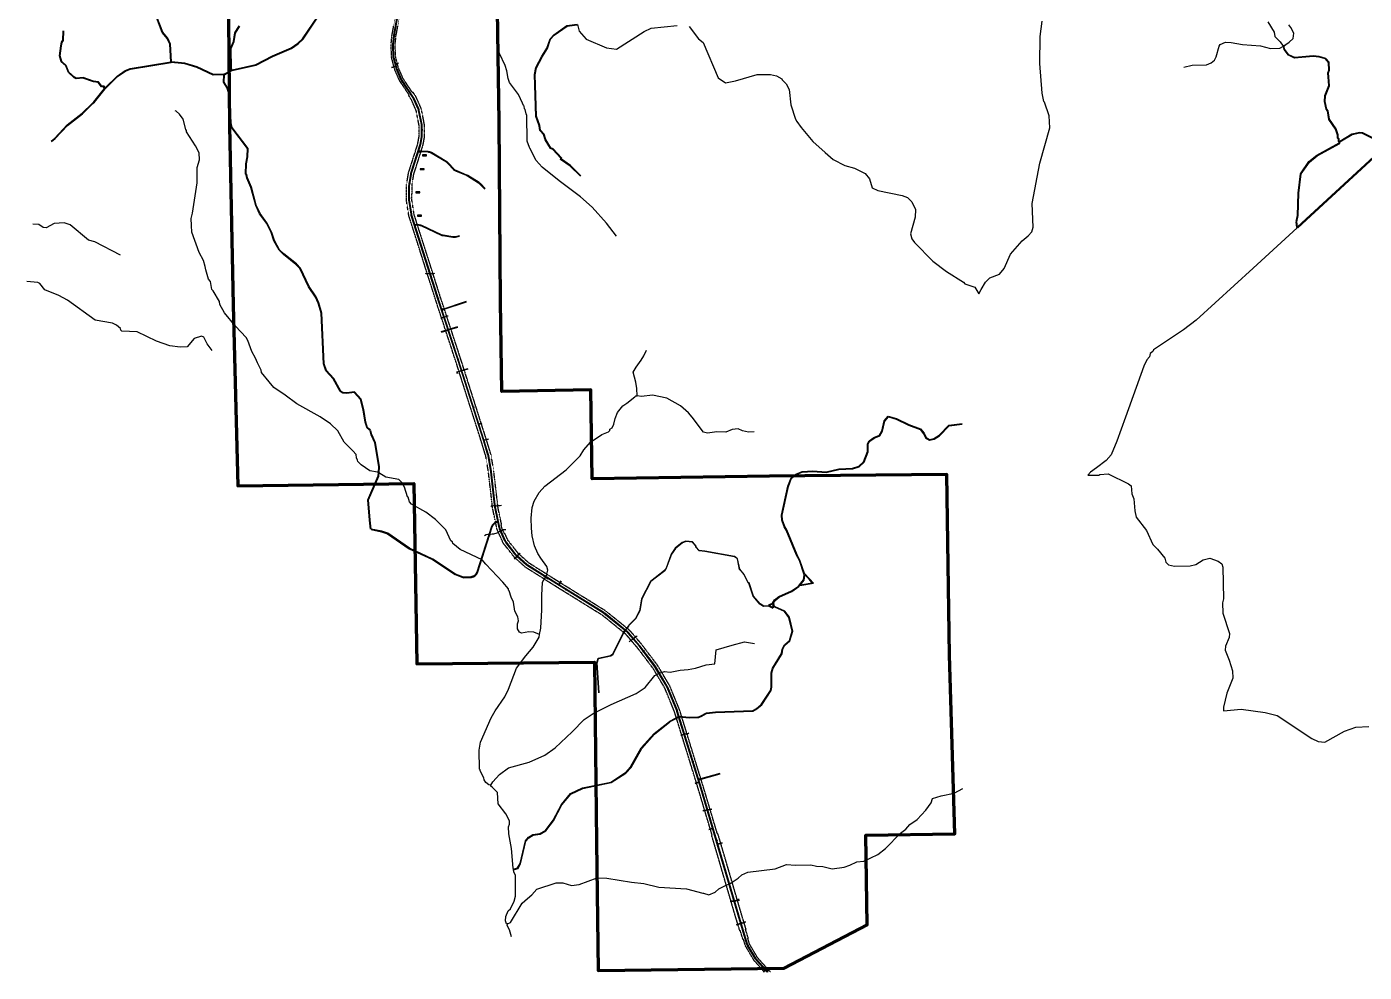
# Model space of a CAD drawing. Header units: inches. Extents: x 2666812 to 2767151, y 580083 to 705712.
# Drawn here: x 2693767 to 2733312, y 580083 to 608026 of the extents above; entities that cross this region are included whole.
import ezdxf

# ---------------------------------------------------------------- set-up
doc = ezdxf.new("R2010")
doc.units = ezdxf.units.IN
doc.header["$MEASUREMENT"] = 0
doc.linetypes.add('PHANTOM', pattern=[2.5, 1.25, -0.25, 0.25, -0.25, 0.25, -0.25])
for name, color, linetype in [('BND-MCD', 42, 'Continuous'), ('HY-SHORE', 5, 'Continuous'), ('PLD-LANDBASE', 252, 'Continuous')]:
    doc.layers.add(name, color=color, linetype=linetype)
doc.layers.add('PLD-REMOTE-BOUNDARY', color=40, linetype='Continuous', lineweight=80)

# ---------------------------------------------------------------- blocks, each defined once
blk = doc.blocks.new('CULVERT')
for p, q in [((-52, 7), (-41, 0)), ((-41, 0), (-52, -7)), ((-41, 0), (41, 0)), ((52, 7), (41, 0)), ((41, 0), (52, -7))]:
    blk.add_line(p, q)
blk = doc.blocks.new('BRIDGE-LONG-PT1')
for p, q in [((0, 0), (-7, 4)), ((0, -20), (-7, -24))]:
    blk.add_line(p, q)
blk.add_lwpolyline([(0, 0), (0, -20)])
blk = doc.blocks.new('BRIDGE-LONG-PT2')
for p, q in [((0, 0), (7, 4)), ((0, -20), (7, -24))]:
    blk.add_line(p, q)
blk.add_lwpolyline([(0, 0), (0, -20)])
blk = doc.blocks.new('DRWAYCULVERT')
for p, q in [((-13, 2), (-10, 0)), ((-10, 0), (-13, -2)), ((-10, 0), (10, 0)), ((13, 2), (10, 0)), ((10, 0), (13, -2))]:
    blk.add_line(p, q)

msp = doc.modelspace()

# ---------------------------------------------------------------- linework, layer by layer
at = {"layer": 'BND-MCD'}
for points in [[(2710051, 608091), (2710104, 607900), (2710307, 607661), (2710909, 607402), (2711201, 607363), (2712021, 607889), (2712227, 607983), (2713002, 608067)], [(2713353, 608029), (2713632, 607673), (2713762, 607558), (2714214, 606521), (2714426, 606366), (2714726, 606428), (2715364, 606611), (2715757, 606616), (2715932, 606577), (2716091, 606487), (2716101, 606453), (2716219, 606338), (2716305, 606173), (2716360, 605715), (2716499, 605292), (2716540, 605228), (2716660, 605052), (2717006, 604632), (2717373, 604309), (2717614, 604098), (2717958, 603927), (2718240, 603847), (2718560, 603693), (2718688, 603536), (2718765, 603262), (2718933, 603189), (2719651, 603039), (2719812, 602975), (2719931, 602852), (2720041, 602628), (2720037, 602395), (2719899, 601901), (2719934, 601760), (2720012, 601653), (2720561, 601101), (2720956, 600789), (2721459, 600479), (2721503, 600430), (2721798, 600326), (2721919, 600132), (2721987, 600261), (2722116, 600473), (2722245, 600608), (2722523, 600718), (2722664, 600886), (2722857, 601305), (2723194, 601701), (2723376, 601845), (2723484, 601963), (2723523, 602105), (2723498, 602805), (2723724, 603991), (2724012, 605037), (2723998, 605395), (2723860, 605801), (2723836, 605819), (2723790, 606068), (2723721, 606941), (2723728, 607742), (2723787, 608193)], [(2730464, 608169), (2730644, 607863), (2730670, 607738), (2730829, 607581), (2730919, 607451), (2731097, 607568), (2731212, 607679), (2731227, 607836), (2731142, 608002), (2731083, 608085)], [(2733978, 604529), (2731333, 602087), (2730032, 600895), (2728342, 599357), (2727971, 599069), (2727078, 598482), (2727062, 598424), (2726979, 598365), (2726963, 598273), (2726881, 598180), (2726792, 597995), (2726250, 596486), (2725996, 595776), (2725825, 595374), (2725686, 595206), (2725397, 594986), (2725222, 594866), (2725142, 594774), (2725467, 594770), (2725490, 594795), (2725741, 594815), (2726337, 594522), (2726421, 594456), (2726441, 594223), (2726500, 594073), (2726526, 593719), (2726573, 593531), (2726877, 593135), (2727066, 592721), (2727201, 592589), (2727412, 592317), (2727447, 592200), (2727524, 592126), (2727699, 592087), (2728165, 592093), (2728331, 592136), (2728547, 592272), (2728747, 592317), (2728989, 592236), (2729098, 592154), (2729133, 592055), (2729154, 591122), (2729122, 590996), (2729133, 590696), (2729324, 590091), (2729318, 589974), (2729205, 589723), (2729197, 589597), (2729317, 589307), (2729421, 588992), (2729424, 588775), (2729246, 588331), (2729153, 587921), (2729154, 587805), (2729670, 587861), (2730387, 587762), (2730740, 587666), (2731766, 586987), (2731948, 586906), (2732149, 586884), (2732728, 587208), (2733061, 587329), (2733452, 587350)]]:
    msp.add_lwpolyline(points, dxfattribs=at)
at = {"layer": 'HY-SHORE'}
for p, q in [((2731142, 608002), (2731083, 608085)), ((2731228, 607836), (2731142, 608002)), ((2731213, 607678), (2731228, 607836)), ((2728936, 607141), (2729024, 607451)), ((2729024, 607451), (2729056, 607501)), ((2729056, 607501), (2729205, 607569)), ((2729205, 607569), (2729381, 607564)), ((2729381, 607564), (2729714, 607501)), ((2729714, 607501), (2730241, 607458)), ((2730241, 607458), (2730542, 607386)), ((2730816, 607398), (2730920, 607452)), ((2730920, 607452), (2731097, 607568)), ((2731097, 607568), (2731213, 607678)), ((2707744, 607240), (2707701, 607381)), ((2707915, 606884), (2707744, 607240)), ((2728788, 606956), (2728887, 607040)), ((2728887, 607040), (2728936, 607141)), ((2730542, 607386), (2730816, 607398)), ((2707959, 606725), (2707915, 606884)), ((2708003, 606493), (2707959, 606725)), ((2727981, 606829), (2728222, 606890)), ((2728222, 606890), (2728647, 606904)), ((2728647, 606904), (2728788, 606956)), ((2708038, 606376), (2708003, 606493)), ((2708309, 606021), (2708038, 606376)), ((2708428, 605772), (2708309, 606021)), ((2698187, 605530), (2698154, 605546)), ((2698288, 605439), (2698187, 605530)), ((2708454, 605698), (2708428, 605772)), ((2708471, 605681), (2708454, 605698)), ((2708488, 605598), (2708471, 605681)), ((2708505, 605582), (2708488, 605598)), ((2708532, 605449), (2708505, 605582)), ((2708549, 605407), (2708532, 605449)), ((2698390, 605299), (2698288, 605439)), ((2698468, 604991), (2698390, 605299)), ((2708566, 604649), (2708549, 605407)), ((2698494, 604958), (2698468, 604991)), ((2698486, 604925), (2698494, 604958)), ((2698758, 604511), (2698486, 604925)), ((2708627, 604458), (2708566, 604649)), ((2698860, 604296), (2698758, 604511)), ((2698871, 604096), (2698860, 604296)), ((2708643, 604441), (2708627, 604458)), ((2708831, 604077), (2708643, 604441)), ((2698804, 603412), (2698807, 603862)), ((2698807, 603862), (2698871, 604096)), ((2709008, 603879), (2708831, 604077)), ((2709505, 603476), (2709008, 603879)), ((2710144, 603000), (2709505, 603476)), ((2698672, 602519), (2698804, 603412)), ((2710480, 602696), (2710144, 603000)), ((2710911, 602217), (2710480, 602696)), ((2698633, 602360), (2698672, 602519)), ((2698635, 602151), (2698633, 602360)), ((2698645, 601951), (2698635, 602151)), ((2698861, 601354), (2698645, 601951)), ((2711199, 601837), (2710911, 602217)), ((2698988, 601114), (2698861, 601354)), ((2699040, 600939), (2698988, 601114)), ((2699058, 600839), (2699040, 600939)), ((2699136, 600565), (2699058, 600839)), ((2699195, 600499), (2699136, 600565)), ((2699240, 600257), (2699195, 600499)), ((2699274, 600225), (2699240, 600257)), ((2699461, 599902), (2699274, 600225)), ((2699478, 599819), (2699461, 599902)), ((2699615, 599570), (2699478, 599819)), ((2699936, 599174), (2699615, 599570)), ((2700256, 598844), (2699936, 599174)), ((2700299, 598753), (2700256, 598844)), ((2700420, 598429), (2700299, 598753)), ((2700530, 598230), (2700420, 598429)), ((2712014, 598304), (2712087, 598472)), ((2700590, 598090), (2700530, 598230)), ((2700701, 597874), (2700590, 598090)), ((2711695, 597817), (2711785, 597968)), ((2711785, 597968), (2711933, 598170)), ((2711933, 598170), (2712014, 598304)), ((2700710, 597807), (2700701, 597874)), ((2700930, 597527), (2700710, 597807)), ((2711773, 597526), (2711695, 597817)), ((2701073, 597361), (2700930, 597527)), ((2701409, 597140), (2701073, 597361)), ((2701754, 596877), (2701409, 597140)), ((2711809, 597335), (2711773, 597526)), ((2711819, 597118), (2711809, 597335)), ((2712269, 597140), (2711945, 597095)), ((2712696, 597045), (2712269, 597140)), ((2702442, 596502), (2701754, 596877)), ((2711233, 596628), (2711389, 596822)), ((2711389, 596822), (2711505, 596898)), ((2711505, 596898), (2711745, 597084)), ((2711745, 597084), (2711778, 597118)), ((2711778, 597118), (2711819, 597118)), ((2711945, 597095), (2711819, 597118)), ((2713098, 596825), (2712696, 597045)), ((2713334, 596619), (2713098, 596825)), ((2702744, 596289), (2702442, 596502)), ((2711129, 596285), (2711160, 596452)), ((2711160, 596452), (2711233, 596628)), ((2713444, 596487), (2713334, 596619)), ((2713773, 596048), (2713444, 596487)), ((2702963, 596083), (2702744, 596289)), ((2703150, 595752), (2702963, 596083)), ((2710435, 595744), (2710766, 595973)), ((2710766, 595973), (2710965, 596050)), ((2710965, 596050), (2711006, 596092)), ((2711006, 596134), (2711080, 596176)), ((2711006, 596092), (2711006, 596134)), ((2711080, 596176), (2711129, 596285)), ((2713893, 596016), (2713773, 596048)), ((2714173, 596053), (2713893, 596016)), ((2714440, 596048), (2714173, 596053)), ((2714622, 596125), (2714440, 596048)), ((2714797, 596144), (2714622, 596125)), ((2714931, 596087), (2714797, 596144)), ((2715106, 596048), (2714931, 596087)), ((2715273, 596050), (2715106, 596048)), ((2703412, 595497), (2703150, 595752)), ((2710238, 595525), (2710435, 595744)), ((2703505, 595381), (2703412, 595497)), ((2703514, 595281), (2703505, 595381)), ((2703548, 595215), (2703514, 595281)), ((2703557, 595182), (2703548, 595215)), ((2703658, 595074), (2703557, 595182)), ((2709719, 594927), (2710131, 595349)), ((2710131, 595349), (2710238, 595525)), ((2703910, 594902), (2703658, 595074)), ((2704136, 594863), (2703910, 594902)), ((2704175, 594840), (2704136, 594863)), ((2704388, 594716), (2704175, 594840)), ((2709083, 594453), (2709719, 594927)), ((2704764, 594645), (2704388, 594716)), ((2704865, 594546), (2704764, 594645)), ((2704933, 594414), (2704865, 594546)), ((2705028, 594132), (2704933, 594414)), ((2708918, 594260), (2709083, 594453)), ((2705045, 594124), (2705028, 594132)), ((2705088, 593982), (2705045, 594124)), ((2705147, 593916), (2705088, 593982)), ((2708707, 593815), (2708771, 594008)), ((2708771, 594008), (2708918, 594260)), ((2705566, 593679), (2705147, 593916)), ((2705851, 593468), (2705566, 593679)), ((2708685, 593502), (2708707, 593815)), ((2706154, 593158), (2705851, 593468)), ((2708687, 593212), (2708685, 593502)), ((2708707, 592979), (2708687, 593212)), ((2706308, 592834), (2706154, 593158)), ((2706350, 592802), (2706308, 592834)), ((2706367, 592752), (2706350, 592802)), ((2708777, 592688), (2708707, 592979)), ((2706578, 592579), (2706367, 592752)), ((2707232, 592270), (2706578, 592579)), ((2708879, 592456), (2708777, 592688)), ((2708964, 592323), (2708879, 592456)), ((2707343, 592148), (2707232, 592270)), ((2707839, 591610), (2707343, 592148)), ((2709142, 592075), (2708964, 592323)), ((2709169, 591968), (2709142, 592075)), ((2708008, 591412), (2707839, 591610)), ((2708994, 591223), (2709011, 591604)), ((2709011, 591604), (2709055, 591694)), ((2709055, 591694), (2709116, 591753)), ((2709126, 591771), (2709169, 591968)), ((2708008, 591379), (2708008, 591412)), ((2708026, 591354), (2708008, 591379)), ((2708086, 591163), (2708026, 591354)), ((2708999, 590798), (2708994, 591223)), ((2708154, 591022), (2708086, 591163)), ((2708199, 590755), (2708154, 591022)), ((2708284, 590590), (2708199, 590755)), ((2708278, 590382), (2708302, 590465)), ((2708302, 590465), (2708284, 590590)), ((2708971, 590256), (2708999, 590798)), ((2708280, 590231), (2708278, 590382)), ((2708340, 590132), (2708280, 590231)), ((2708398, 590100), (2708340, 590132)), ((2708614, 590144), (2708398, 590100)), ((2708756, 590137), (2708614, 590144)), ((2708924, 590064), (2708756, 590137)), ((2708916, 589981), (2708924, 590064)), ((2708924, 590064), (2708971, 590256)), ((2708523, 589434), (2708744, 589695)), ((2708744, 589695), (2708916, 589981)), ((2714151, 589609), (2714627, 589752)), ((2714627, 589752), (2714989, 589844)), ((2714989, 589844), (2715280, 589795)), ((2708252, 589073), (2708523, 589434)), ((2714111, 589202), (2714151, 589609)), ((2708009, 588445), (2708252, 589073)), ((2712051, 588500), (2712337, 588852)), ((2712337, 588852), (2712442, 588913)), ((2712490, 588935), (2712622, 588973)), ((2712622, 588973), (2712791, 588948)), ((2712791, 588948), (2713091, 589013)), ((2713091, 589013), (2713326, 589026)), ((2713326, 589026), (2713540, 589066)), ((2713540, 589066), (2713856, 589168)), ((2713856, 589168), (2714111, 589202)), ((2707903, 588227), (2708009, 588445)), ((2711786, 588322), (2712051, 588500)), ((2707616, 587807), (2707903, 588227)), ((2711048, 587996), (2711786, 588322)), ((2707502, 587597), (2707616, 587807)), ((2710245, 587554), (2710518, 587732)), ((2710518, 587732), (2711048, 587996)), ((2707185, 586885), (2707502, 587597)), ((2709891, 587183), (2710245, 587554)), ((2707146, 586643), (2707185, 586885)), ((2709387, 586719), (2709891, 587183)), ((2707153, 586085), (2707146, 586643)), ((2708617, 586293), (2709081, 586499)), ((2709081, 586499), (2709387, 586719)), ((2707169, 586068), (2707153, 586085)), ((2707170, 586035), (2707169, 586068)), ((2707746, 585925), (2708010, 586128)), ((2708010, 586128), (2708617, 586293)), ((2707281, 585827), (2707170, 586035)), ((2707290, 585769), (2707281, 585827)), ((2707340, 585695), (2707290, 585769)), ((2707433, 585621), (2707340, 585695)), ((2707492, 585613), (2707549, 585706)), ((2707549, 585706), (2707746, 585925)), ((2707492, 585613), (2707433, 585621)), ((2707492, 585580), (2707492, 585613)), ((2707542, 585547), (2707492, 585580)), ((2707686, 585399), (2707542, 585547)), ((2707706, 585057), (2707686, 585399)), ((2720551, 585220), (2720800, 585298)), ((2720800, 585298), (2721191, 585378)), ((2721191, 585378), (2721448, 585515)), ((2707935, 584768), (2707706, 585057)), ((2720347, 584868), (2720503, 585086)), ((2720503, 585086), (2720551, 585220)), ((2708037, 584561), (2707935, 584768)), ((2708038, 584461), (2708037, 584561)), ((2719877, 584453), (2720092, 584597)), ((2720092, 584597), (2720347, 584868)), ((2708006, 584377), (2708038, 584461)), ((2708025, 584178), (2708006, 584377)), ((2708096, 583737), (2708025, 584178)), ((2719161, 583744), (2719605, 584191)), ((2719605, 584191), (2719754, 584310)), ((2719754, 584310), (2719877, 584453)), ((2708145, 583162), (2708096, 583737)), ((2718930, 583566), (2719161, 583744)), ((2718100, 583247), (2718308, 583350)), ((2718308, 583350), (2718516, 583361)), ((2718516, 583361), (2718930, 583566)), ((2708154, 583119), (2708145, 583162)), ((2708171, 583046), (2708154, 583119)), ((2708214, 582938), (2708171, 583046)), ((2708213, 582330), (2708214, 582938)), ((2714797, 582864), (2714911, 582965)), ((2714911, 582965), (2715086, 583042)), ((2715086, 583042), (2715893, 583136)), ((2715893, 583136), (2716233, 583265)), ((2716233, 583265), (2716492, 583243)), ((2716492, 583243), (2716951, 583257)), ((2716951, 583257), (2717118, 583218)), ((2717118, 583218), (2717309, 583204)), ((2717309, 583204), (2717585, 583141)), ((2717585, 583141), (2717934, 583187)), ((2717934, 583187), (2718100, 583247)), ((2708704, 582369), (2708844, 582537)), ((2708844, 582537), (2709417, 582727)), ((2709417, 582727), (2709617, 582729)), ((2709617, 582729), (2709876, 582649)), ((2709876, 582649), (2710101, 582676)), ((2710101, 582676), (2710632, 582874)), ((2710632, 582874), (2710916, 582861)), ((2710916, 582861), (2711650, 582744)), ((2711650, 582744), (2712009, 582707)), ((2712009, 582707), (2712452, 582595)), ((2712452, 582595), (2713277, 582546)), ((2713277, 582546), (2713754, 582418)), ((2714118, 582446), (2714225, 582548)), ((2714225, 582548), (2714424, 582651)), ((2714424, 582651), (2714515, 582686)), ((2714565, 582705), (2714797, 582864)), ((2708067, 581961), (2708181, 582187)), ((2708072, 581553), (2708415, 582124)), ((2708181, 582187), (2708213, 582330)), ((2708415, 582124), (2708572, 582267)), ((2708572, 582267), (2708704, 582369)), ((2713754, 582418), (2713778, 582418)), ((2713778, 582418), (2713937, 582369)), ((2713937, 582369), (2714118, 582446)), ((2707921, 581601), (2707928, 581735)), ((2707928, 581735), (2708001, 581902)), ((2708001, 581902), (2708067, 581961)), ((2707947, 581510), (2707921, 581601)), ((2707980, 581510), (2707947, 581510)), ((2707972, 581469), (2707980, 581510)), ((2708041, 581336), (2707972, 581469)), ((2707980, 581510), (2708072, 581553)), ((2708102, 581128), (2708041, 581336))]:
    msp.add_line(p, q, dxfattribs=at)
at = {"layer": 'PLD-LANDBASE'}
for p, q in [((2707425, 592985), (2707445, 593046)), ((2707444, 592979), (2707464, 593040)), ((2709060, 591788), (2709183, 591711)), ((2709071, 591805), (2709194, 591728)), ((2712438, 588921), (2712445, 588920)), ((2712449, 588911), (2712445, 588905)), ((2712486, 588943), (2712482, 588937)), ((2712486, 588928), (2712493, 588927)), ((2713182, 587118), (2713189, 587116)), ((2713191, 587107), (2713187, 587102)), ((2713233, 587131), (2713228, 587126)), ((2713231, 587117), (2713237, 587115)), ((2714136, 583977), (2714143, 583976)), ((2714146, 583966), (2714141, 583961)), ((2714186, 583993), (2714181, 583988)), ((2714184, 583979), (2714191, 583977)), ((2714659, 582188), (2714666, 582186)), ((2714668, 582177), (2714664, 582172)), ((2714710, 582202), (2714705, 582197)), ((2714707, 582187), (2714714, 582186))]:
    msp.add_line(p, q, dxfattribs=at)
at = {"layer": 'PLD-LANDBASE', "linetype": 'PHANTOM', "flags": 128}
for points in [[(2715584, 580083), (2715285, 580416, -0.049568), (2715256, 580457), (2715034, 580834, -0.059277), (2715010, 580889), (2714962, 581044), (2714948, 581039), (2714866, 581308), (2714852, 581304), (2714719, 581741, -0.002724), (2714718, 581744), (2714123, 583778, 0.001428), (2714123, 583778), (2714020, 584122), (2714034, 584126), (2713627, 585489, 0.002241), (2713627, 585490), (2712923, 587770, 0.022069), (2712919, 587781), (2712637, 588473, 0.037947), (2712628, 588490), (2712288, 589058, 0.027194), (2712280, 589070), (2711823, 589673, 0.015483), (2711818, 589680), (2711490, 590061, 0.04532), (2711473, 590078), (2710798, 590624, 0.031182), (2710785, 590633), (2709468, 591449, -0.001604), (2709467, 591450), (2708536, 592036, -0.043569), (2708498, 592064), (2708202, 592332, -0.041827), (2708171, 592365), (2707877, 592738, -0.061861), (2707843, 592795), (2707685, 593147, -0.053032), (2707667, 593202), (2707546, 593773, -0.023462), (2707542, 593798), (2707418, 594865, 0.012675), (2707417, 594872), (2707341, 595330, 0.032174), (2707337, 595346), (2707210, 595762), (2706442, 598174, 0.002157), (2706441, 598175), (2705838, 600011, -0.002322), (2705838, 600013), (2705069, 602430, -0.038473), (2705059, 602473), (2705000, 602851, -0.039292), (2704997, 602897), (2704998, 603335, -0.039446), (2705002, 603381), (2705050, 603680, -0.03715), (2705060, 603721), (2705323, 604545, 0.032042), (2705326, 604558), (2705368, 604787, 0.047703), (2705370, 604808), (2705367, 605100, 0.045631), (2705365, 605120), (2705284, 605537, 0.05584), (2705277, 605560), (2705141, 605869, 0.043123), (2705132, 605886), (2705058, 605995), (2705075, 606006), (2704808, 606408, -0.043359), (2704785, 606449), (2704651, 606754, -0.04117), (2704637, 606796), (2704561, 607092, -0.051478), (2704553, 607147), (2704539, 607471, -0.036485), (2704540, 607511), (2704566, 607765, -0.018757), (2704569, 607785), (2704766, 608884, 0.009271), (2704766, 608889), (2704824, 609302, 0.025274), (2704826, 609315), (2704837, 609614, 0.040232), (2704836, 609635), (2704777, 610122, 0.035831), (2704773, 610140), (2704660, 610557, 0.029076), (2704655, 610572), (2704485, 610996, 0.041799), (2704475, 611015), (2704293, 611314), (2704275, 611303), (2704222, 611392, 0.037631), (2704212, 611405), (2704162, 611464), (2704178, 611477), (2703914, 611790, 0.036367), (2703901, 611804), (2703641, 612035, 0.02821), (2703630, 612044), (2703318, 612264, 0.032774), (2703303, 612272), (2702440, 612725, -0.028712), (2702413, 612740), (2702126, 612936, -0.085263), (2702060, 613000), (2701901, 613215, -0.094297), (2701858, 613306), (2701794, 613549, -0.063959), (2701785, 613617), (2701785, 613809, -0.058705), (2701792, 613872), (2702266, 615868, 0.025478), (2702268, 615881), (2702304, 616157, 0.051845), (2702305, 616183), (2702218, 617317, 0.008951), (2702218, 617322), (2702144, 617982, 0.036086), (2702140, 618000), (2701795, 619317, -0.004823), (2701794, 619322), (2701657, 619887, -0.035001), (2701651, 619924), (2701606, 620386, -0.029719), (2701605, 620418), (2701606, 620473)], [(2715759, 580083), (2715382, 580503, -0.049568), (2715368, 580523), (2715146, 580900, -0.059277), (2715134, 580927), (2715087, 581081), (2715101, 581086), (2715019, 581355), (2715034, 581359), (2714900, 581797, -0.002724), (2714900, 581798), (2714418, 583447), (2714305, 583831, 0.001428), (2714305, 583833), (2714202, 584176), (2714188, 584172), (2713781, 585534, 0.002241), (2713780, 585537), (2713076, 587817, 0.022069), (2713068, 587841), (2712785, 588533, 0.037947), (2712765, 588572), (2712426, 589140, 0.027194), (2712408, 589166), (2711951, 589770, 0.015483), (2711940, 589784), (2711612, 590166, 0.04532), (2711574, 590202), (2710898, 590748, 0.031182), (2710869, 590769), (2709553, 591585, -0.001604), (2709552, 591585), (2708621, 592171, -0.043569), (2708606, 592183), (2708309, 592451, -0.041827), (2708297, 592464), (2708003, 592837, -0.061861), (2707989, 592860), (2707907, 593042), (2707894, 593036), (2707817, 593207, -0.053032), (2707809, 593232), (2707794, 593304), (2707808, 593307), (2707702, 593806, -0.023462), (2707701, 593816), (2707577, 594884, 0.012675), (2707575, 594898), (2707499, 595356, 0.032213), (2707490, 595393, 0.000163), (2707490, 595393), (2707363, 595810), (2706594, 598222, 0.002157), (2706593, 598224), (2705991, 600060, -0.002322), (2705990, 600062), (2705221, 602478, -0.038473), (2705217, 602498), (2705158, 602876, -0.039292), (2705157, 602896), (2705158, 603335, -0.039446), (2705160, 603355), (2705208, 603654, -0.03715), (2705213, 603673), (2705475, 604496, 0.032042), (2705484, 604529), (2705526, 604758, 0.047703), (2705530, 604809), (2705527, 605101, 0.045631), (2705522, 605150), (2705441, 605567, 0.05584), (2705423, 605625), (2705287, 605934, 0.043123), (2705265, 605974), (2705192, 606084), (2705175, 606073), (2704907, 606475, -0.043359), (2704895, 606497), (2704761, 606802, -0.04117), (2704753, 606825), (2704678, 607122, -0.051478), (2704673, 607152), (2704659, 607477, -0.036485), (2704659, 607498), (2704685, 607753, -0.018757), (2704687, 607764), (2704884, 608863, 0.009271), (2704885, 608873), (2704943, 609285, 0.025274), (2704945, 609310), (2704957, 609610, 0.040232), (2704955, 609650), (2704896, 610136, 0.035831), (2704889, 610171), (2704776, 610589, 0.029076), (2704766, 610616), (2704596, 611040, 0.041799), (2704578, 611078), (2704395, 611376), (2704412, 611387), (2704358, 611475, 0.037631), (2704334, 611508), (2704285, 611567), (2704269, 611554), (2704006, 611867, 0.036367), (2703981, 611894), (2703721, 612124, 0.02821), (2703699, 612142), (2703387, 612362, 0.032774), (2703359, 612379), (2702495, 612831, -0.028712), (2702481, 612840), (2702193, 613035, -0.085263), (2702157, 613071), (2701998, 613286, -0.094297), (2701974, 613337), (2701910, 613580, -0.063959), (2701905, 613617), (2701905, 613809, -0.058705), (2701909, 613844), (2702382, 615841, 0.025478), (2702387, 615866), (2702423, 616141, 0.051845), (2702425, 616193), (2702407, 616426), (2702427, 616428), (2702413, 616613)]]:
    msp.add_lwpolyline(points, format="xyb", dxfattribs=at)
at = {"layer": 'PLD-LANDBASE'}
for points in [[(2699844, 606731), (2700551, 606889), (2701041, 607145), (2701597, 607385), (2701796, 607522), (2701938, 607658), (2702397, 608338), (2703048, 608870), (2703321, 609149), (2703527, 609436), (2703932, 610252)], [(2699845, 606751), (2700544, 606908), (2701032, 607163), (2701587, 607403), (2701784, 607537), (2701923, 607671), (2702382, 608351), (2703035, 608885), (2703306, 609162), (2703510, 609447), (2703917, 610266)], [(2698027, 606986), (2697996, 607508), (2697921, 607679), (2697769, 607853), (2697510, 608535), (2697443, 608682), (2697310, 608836), (2697222, 608859), (2696781, 608862), (2696559, 608902), (2696447, 609046), (2696368, 609206), (2696368, 609274), (2696322, 609405)], [(2698047, 606987), (2698016, 607513), (2697937, 607690), (2697786, 607863), (2697528, 608543), (2697459, 608693), (2697321, 608853), (2697225, 608878), (2696783, 608882), (2696570, 608920), (2696463, 609057), (2696388, 609211), (2696387, 609277), (2696339, 609418)], [(2696067, 606202), (2696040, 606247), (2695974, 606253), (2695879, 606376), (2695736, 606395), (2695430, 606506), (2695224, 606490), (2695168, 606515), (2694998, 606673), (2694918, 606869), (2694789, 606992), (2694734, 607167), (2694775, 607465), (2694795, 607567), (2694830, 607625), (2694840, 607901)], [(2696081, 606217), (2696052, 606266), (2695984, 606272), (2695890, 606394), (2695741, 606415), (2695432, 606526), (2695228, 606510), (2695179, 606532), (2695015, 606684), (2694935, 606881), (2694806, 607003), (2694755, 607168), (2694794, 607462), (2694814, 607560), (2694849, 607619), (2694860, 607901)], [(2699826, 606744), (2699797, 606787), (2699790, 607392), (2699879, 607594), (2699919, 607845), (2700051, 608057)], [(2699845, 606751), (2699816, 606793), (2699809, 607388), (2699898, 607588), (2699937, 607838), (2700067, 608045)], [(2710138, 603609), (2709835, 603905), (2709553, 604106), (2709561, 604141), (2709321, 604399), (2709253, 604432), (2709098, 604684), (2709047, 604841), (2708936, 604957), (2708918, 605100), (2708823, 605375), (2708775, 606611), (2708815, 606822), (2708995, 607159), (2709142, 607394), (2709239, 607671), (2709349, 607791), (2709740, 608064), (2710041, 608100)], [(2710152, 603624), (2709848, 603921), (2709575, 604114), (2709583, 604146), (2709333, 604415), (2709267, 604447), (2709116, 604692), (2709064, 604851), (2708955, 604966), (2708937, 605105), (2708842, 605379), (2708795, 606609), (2708834, 606815), (2709012, 607149), (2709160, 607385), (2709257, 607660), (2709362, 607776), (2709747, 608045), (2710044, 608080)], [(2732574, 604616), (2732550, 604631), (2732549, 604707), (2732524, 604732), (2732523, 604826), (2732463, 604998), (2732267, 605287), (2732223, 605537), (2732189, 605586), (2732135, 605814), (2732150, 605992), (2732263, 606285), (2732233, 606667), (2732265, 606743), (2732254, 606971), (2732165, 607073), (2731977, 607128), (2731803, 607151), (2731252, 607102), (2731071, 607185), (2730941, 607354), (2730923, 607429), (2730912, 607446)], [(2732586, 604632), (2732570, 604642), (2732569, 604716), (2732544, 604740), (2732542, 604829), (2732481, 605007), (2732286, 605295), (2732241, 605545), (2732207, 605594), (2732155, 605816), (2732169, 605988), (2732283, 606282), (2732253, 606664), (2732285, 606740), (2732273, 606978), (2732176, 607090), (2731981, 607147), (2731803, 607170), (2731255, 607122), (2731083, 607201), (2730959, 607362), (2730942, 607437), (2730928, 607457)], [(2696081, 606217), (2696436, 606567), (2696677, 606729), (2696828, 606790), (2698027, 606986)], [(2696086, 606194), (2696448, 606551), (2696686, 606712), (2696834, 606771), (2698038, 606968)], [(2699590, 606602), (2699282, 606591), (2698794, 606819), (2698436, 606931), (2698038, 606968)], [(2699598, 606622), (2699286, 606611), (2698801, 606837), (2698440, 606951), (2698047, 606987)], [(2699598, 606622), (2699826, 606744)], [(2699610, 606606), (2699844, 606731)], [(2704675, 606849), (2704552, 606820)], [(2704677, 606839), (2704554, 606811)], [(2704758, 606947), (2704676, 606928)], [(2704761, 606937), (2704678, 606918)], [(2703921, 596097), (2703829, 596162), (2703776, 596340), (2703713, 596706), (2703635, 597011), (2703446, 597220), (2703234, 597184), (2703114, 597200), (2703034, 597243), (2702829, 597617), (2702609, 597857), (2702539, 598060), (2702472, 599560), (2702385, 599857), (2702309, 600038), (2702097, 600335), (2701841, 600882), (2701725, 601004), (2701355, 601299), (2701227, 601424), (2701073, 601700), (2700995, 601941), (2700851, 602221), (2700648, 602494), (2700536, 602745), (2700396, 603277), (2700276, 603551), (2700259, 603649), (2700232, 603674), (2700246, 603979), (2700286, 604180), (2700291, 604426), (2699826, 605036), (2699790, 605180), (2699756, 606021), (2699679, 606234), (2699585, 606385), (2699590, 606602)], [(2703931, 596113), (2703846, 596174), (2703795, 596344), (2703733, 596710), (2703653, 597020), (2703454, 597241), (2703234, 597204), (2703120, 597219), (2703049, 597258), (2702845, 597629), (2702626, 597867), (2702559, 598063), (2702491, 599563), (2702404, 599863), (2702326, 600047), (2702114, 600345), (2701858, 600893), (2701738, 601018), (2701368, 601314), (2701243, 601437), (2701091, 601708), (2701014, 601949), (2700868, 602232), (2700665, 602504), (2700554, 602752), (2700415, 603283), (2700295, 603557), (2700277, 603658), (2700252, 603682), (2700266, 603977), (2700305, 604178), (2700311, 604432), (2699844, 605045), (2699810, 605183), (2699775, 606025), (2699697, 606243), (2699604, 606390), (2699610, 606606)], [(2694485, 604646), (2694598, 604737), (2694960, 605125), (2695406, 605471), (2695711, 605769), (2695752, 605808), (2696067, 606202)], [(2694499, 604632), (2694612, 604723), (2694973, 605110), (2695419, 605457), (2695725, 605755), (2695766, 605795), (2696086, 606194)], [(2733975, 604542), (2733269, 604888), (2733182, 604904), (2732946, 604850), (2732586, 604632)], [(2733958, 604528), (2733262, 604869), (2733182, 604884), (2732953, 604832), (2732594, 604614)], [(2731298, 602271), (2731336, 602447), (2731361, 603105), (2731429, 603684), (2731677, 604040), (2731910, 604228), (2732569, 604593), (2732574, 604616)], [(2731316, 602261), (2731356, 602444), (2731380, 603104), (2731448, 603677), (2731692, 604027), (2731921, 604212), (2732586, 604580), (2732594, 604614)], [(2731340, 602111), (2733958, 604528)], [(2731350, 602084), (2733985, 604518)], [(2696540, 601276), (2695778, 601667), (2695593, 601716), (2695054, 602168), (2694873, 602231), (2694578, 602211), (2694345, 602083), (2694256, 602091), (2694122, 602181), (2693946, 602187)], [(2731322, 602095), (2731298, 602252)], [(2731340, 602111), (2731316, 602261)], [(2705670, 600719), (2705651, 600721), (2705624, 600721), (2705605, 600721), (2705578, 600724), (2705557, 600731)], [(2705725, 600727), (2705740, 600730), (2705752, 600729), (2705769, 600728), (2705807, 600737), (2705829, 600747)], [(2699253, 598460), (2699100, 598659), (2698999, 598855), (2698938, 598877), (2698720, 598817), (2698514, 598564), (2698301, 598553), (2697998, 598600), (2697603, 598729), (2697034, 599005), (2696583, 599034), (2696544, 599062), (2696535, 599104), (2696421, 599208), (2696298, 599264), (2695787, 599350), (2694971, 599942), (2694720, 600080), (2694299, 600251), (2694155, 600441), (2694092, 600472), (2693767, 600501)], [(2706044, 599674), (2706773, 599914)], [(2706050, 599655), (2706773, 599892)], [(2706079, 599441), (2706072, 599434), (2706057, 599428), (2706023, 599422), (2706016, 599410), (2706008, 599399)], [(2706132, 599457), (2706155, 599459), (2706165, 599462), (2706188, 599475), (2706210, 599485), (2706229, 599484)], [(2706238, 599084), (2706509, 599168)], [(2706244, 599065), (2706515, 599149)], [(2706024, 599017), (2706218, 599078)], [(2706030, 598998), (2706225, 599059)], [(2706615, 597861), (2706478, 597820), (2706492, 597777)], [(2706618, 597852), (2706491, 597813), (2706502, 597780)], [(2706542, 597841), (2706552, 597844), (2706545, 597828), (2706555, 597831)], [(2706810, 597920), (2706634, 597867)], [(2706813, 597911), (2706637, 597857)], [(2716742, 591858), (2716611, 592251), (2716525, 592407), (2716224, 593146), (2716165, 593245), (2716094, 593439), (2716085, 593591), (2716267, 594448), (2716365, 594694), (2716509, 594807), (2716694, 594885), (2717012, 594906), (2717404, 594869), (2717778, 594957), (2718185, 594979), (2718365, 595039), (2718510, 595171), (2718621, 595469), (2718627, 595703), (2718678, 595791), (2718813, 595886), (2718977, 595954), (2719047, 596076), (2719119, 596378), (2719240, 596519), (2719481, 596445), (2719850, 596266), (2720195, 596145), (2720299, 596010), (2720359, 595887), (2720462, 595826), (2720589, 595859), (2720744, 595952), (2721033, 596248), (2721420, 596303)], [(2716760, 591867), (2716629, 592259), (2716543, 592416), (2716242, 593155), (2716182, 593253), (2716114, 593443), (2716104, 593589), (2716286, 594442), (2716381, 594682), (2716519, 594790), (2716698, 594866), (2717012, 594886), (2717406, 594850), (2717781, 594938), (2718189, 594960), (2718375, 595022), (2718526, 595160), (2718641, 595465), (2718646, 595698), (2718693, 595777), (2718822, 595869), (2718990, 595939), (2719066, 596069), (2719137, 596369), (2719246, 596497), (2719474, 596427), (2719842, 596248), (2720183, 596128), (2720283, 595999), (2720344, 595873), (2720459, 595804), (2720597, 595841), (2720756, 595936), (2721043, 596230), (2721420, 596283)], [(2704165, 594841), (2704174, 595029), (2704058, 595726), (2703947, 595966), (2703921, 596097)], [(2704185, 594840), (2704194, 595031), (2704077, 595732), (2703966, 595972), (2703941, 596096)], [(2707137, 596289), (2707223, 596316)], [(2707140, 596280), (2707226, 596306)], [(2707198, 596311), (2707210, 596315), (2707203, 596295), (2707215, 596298)], [(2707288, 595814), (2707413, 595849)], [(2707291, 595805), (2707416, 595839)], [(2703935, 593179), (2703904, 593444), (2703852, 594045), (2704161, 594749), (2704165, 594841)], [(2703955, 593182), (2703924, 593446), (2703872, 594041), (2704180, 594744), (2704185, 594840)], [(2707590, 593865), (2707565, 593867), (2707541, 593862), (2707500, 593855), (2707490, 593851)], [(2707643, 593869), (2707656, 593869), (2707677, 593876), (2707713, 593880), (2707742, 593876), (2707763, 593876), (2707808, 593882)], [(2707435, 593015), (2707424, 593015), (2707396, 593019), (2707346, 593006), (2707302, 592984)], [(2707760, 593113), (2707742, 593106), (2707722, 593094), (2707695, 593072), (2707670, 593056), (2707572, 593029), (2707524, 593025), (2707482, 593015), (2707456, 593015)], [(2707806, 593135), (2707819, 593137), (2707831, 593144), (2707862, 593167), (2707883, 593169), (2707930, 593166)], [(2708270, 592392), (2708350, 592473)], [(2708278, 592385), (2708357, 592466)], [(2708257, 592377), (2708180, 592298)], [(2708264, 592370), (2708188, 592291)], [(2709497, 591537), (2709570, 591648)], [(2709506, 591532), (2709578, 591642)], [(2716610, 591529), (2716735, 591677), (2716757, 591814), (2716742, 591858)], [(2716622, 591513), (2717029, 591583), (2716915, 591711), (2716760, 591867)], [(2716642, 591537), (2716991, 591596), (2716901, 591698), (2716774, 591825)], [(2716642, 591537), (2716753, 591669), (2716777, 591815), (2716774, 591825)], [(2715812, 590986), (2715877, 591085), (2716003, 591189), (2716376, 591352), (2716581, 591495), (2716610, 591529)], [(2715833, 590982), (2715892, 591072), (2716013, 591172), (2716386, 591335), (2716594, 591480), (2716622, 591513)], [(2715711, 590911), (2715719, 590950), (2715812, 590986)], [(2715831, 590836), (2715718, 590891)], [(2715731, 590907), (2715736, 590936), (2715818, 590967)], [(2715829, 590859), (2715731, 590907)], [(2715829, 590859), (2715841, 590956), (2715818, 590967)], [(2715847, 590848), (2715863, 590967), (2715833, 590982)], [(2710680, 588336), (2710619, 589229), (2710662, 589361), (2711031, 589441), (2711094, 589489), (2711403, 590108), (2711455, 590182)], [(2710690, 588336), (2710630, 589227), (2710670, 589353), (2711036, 589432), (2711102, 589483), (2711411, 590103), (2711463, 590176)], [(2711724, 589953), (2711746, 589964), (2711750, 589971), (2711778, 590011), (2711812, 590017)], [(2711684, 589919), (2711661, 589916), (2711654, 589904), (2711627, 589880), (2711601, 589868), (2711574, 589847)], [(2712445, 588920), (2712449, 588911), (2712486, 588928), (2712482, 588937), (2712445, 588920)], [(2712962, 587607), (2712979, 587616), (2712972, 587582), (2712987, 587590)], [(2713187, 587111), (2713173, 587109), (2713160, 587102), (2713143, 587093), (2713112, 587085), (2713107, 587084)], [(2713231, 587117), (2713228, 587126), (2713189, 587116), (2713191, 587107), (2713231, 587117)], [(2713232, 587123), (2713246, 587130), (2713264, 587129), (2713300, 587131), (2713339, 587160)], [(2713636, 585699), (2713522, 585660)], [(2713638, 585690), (2713526, 585651)], [(2713629, 585787), (2714268, 585967)], [(2713635, 585768), (2714268, 585946)], [(2713881, 584883), (2713761, 584853)], [(2713901, 584888), (2714024, 584917)], [(2713904, 584878), (2714026, 584907)], [(2713884, 584874), (2713763, 584843)], [(2714046, 584331), (2713933, 584298)], [(2714049, 584322), (2713935, 584289)], [(2714146, 583966), (2714143, 583976), (2714181, 583988), (2714184, 583979), (2714146, 583966)], [(2714203, 583877), (2714333, 583914)], [(2714206, 583867), (2714336, 583905)], [(2714659, 582186), (2714635, 582185), (2714591, 582180), (2714574, 582175), (2714561, 582175)], [(2714663, 582178), (2714636, 582173), (2714619, 582169), (2714607, 582168), (2714594, 582168)], [(2714707, 582187), (2714705, 582197), (2714666, 582186), (2714668, 582177), (2714707, 582187)], [(2714710, 582197), (2714721, 582206), (2714740, 582216), (2714764, 582227), (2714783, 582235), (2714809, 582242), (2714826, 582242)], [(2714712, 582190), (2714735, 582194), (2714765, 582200), (2714803, 582206), (2714838, 582216)], [(2714756, 581491), (2714872, 581529)], [(2714759, 581482), (2714875, 581520)], [(2714891, 581535), (2715026, 581579)], [(2714894, 581526), (2715029, 581570)], [(2715541, 580102), (2715598, 580150)], [(2715547, 580094), (2715605, 580142)], [(2715613, 580163), (2715686, 580224)], [(2715613, 580163), (2715614, 580163)], [(2715620, 580155), (2715693, 580216)], [(2715651, 580121), (2715724, 580182)], [(2715658, 580113), (2715731, 580174)]]:
    msp.add_lwpolyline(points, dxfattribs=at)
for points in [[(2715658, 580083), (2715326, 580453, -0.049568), (2715303, 580485), (2715081, 580862, -0.059277), (2715062, 580905), (2714800, 581766, -0.002724), (2714799, 581768), (2714204, 583801, 0.001428), (2714204, 583803), (2713694, 585509, 0.002241), (2713694, 585510), (2712990, 587791, 0.022069), (2712984, 587807), (2712702, 588499, 0.037947), (2712688, 588526), (2712348, 589094, 0.027194), (2712336, 589112), (2711879, 589716, 0.015483), (2711871, 589725), (2711543, 590107, 0.04532), (2711517, 590132), (2710842, 590678, 0.031182), (2710821, 590693), (2709505, 591509, -0.001604), (2709504, 591509), (2708573, 592095, -0.043569), (2708545, 592116), (2708249, 592384, -0.041827), (2708226, 592408), (2707932, 592781, -0.061861), (2707906, 592823), (2707749, 593176, -0.053032), (2707736, 593216), (2707614, 593787, -0.023462), (2707611, 593806), (2707488, 594873, 0.012675), (2707486, 594883), (2707410, 595341, 0.032213), (2707404, 595367), (2707277, 595783), (2706508, 598195, 0.002157), (2706508, 598196), (2705905, 600032, -0.002322), (2705904, 600034), (2705136, 602451, -0.038473), (2705128, 602484), (2705069, 602862, -0.039292), (2705067, 602896), (2705068, 603335, -0.039446), (2705071, 603369), (2705119, 603668, -0.03715), (2705127, 603700), (2705390, 604523, 0.032042), (2705395, 604546), (2705437, 604774, 0.047703), (2705440, 604808), (2705437, 605100, 0.045631), (2705434, 605133), (2705353, 605550, 0.05584), (2705341, 605588), (2705205, 605897, 0.043123), (2705190, 605924), (2704849, 606436, -0.043359), (2704831, 606469), (2704697, 606774, -0.04117), (2704685, 606808), (2704610, 607104, -0.051478), (2704603, 607149), (2704589, 607474, -0.036485), (2704590, 607506), (2704616, 607760, -0.018757), (2704618, 607776), (2704815, 608876, 0.009271)], [(2715685, 580083), (2715341, 580467, -0.049568), (2715320, 580495), (2715098, 580872, -0.059277), (2715081, 580911), (2714819, 581772, -0.002724), (2714819, 581774), (2714224, 583807, 0.001428), (2714223, 583808), (2713714, 585514, 0.002241), (2713713, 585516), (2713009, 587796, 0.022069), (2713003, 587815), (2712720, 588507, 0.037947), (2712705, 588536), (2712366, 589104, 0.027194), (2712352, 589124), (2711895, 589728, 0.015483), (2711887, 589738), (2711559, 590120, 0.04532), (2711530, 590148), (2710854, 590694, 0.031182), (2710832, 590710), (2709516, 591526, -0.001604), (2709515, 591526), (2708584, 592112, -0.043569), (2708559, 592131), (2708262, 592399, -0.041827), (2708242, 592421), (2707948, 592794, -0.061861), (2707925, 592832), (2707767, 593184, -0.053032), (2707755, 593220), (2707634, 593791, -0.023462), (2707631, 593808), (2707508, 594876, 0.012675), (2707506, 594887), (2707430, 595345, 0.032213), (2707423, 595372), (2707296, 595789), (2706527, 598201, 0.002157), (2706527, 598203), (2705924, 600039, -0.002322), (2705923, 600040), (2705155, 602457, -0.038473), (2705148, 602487), (2705089, 602865, -0.039292), (2705087, 602896), (2705088, 603335, -0.039446), (2705090, 603366), (2705139, 603665, -0.03715), (2705146, 603694), (2705409, 604517, 0.032042), (2705415, 604542), (2705457, 604770, 0.047703), (2705460, 604808), (2705457, 605101, 0.045631), (2705454, 605137), (2705372, 605554, 0.05584), (2705359, 605596), (2705223, 605905, 0.043123), (2705206, 605935), (2704866, 606447, -0.043359), (2704849, 606477), (2704715, 606782, -0.04117), (2704705, 606813), (2704629, 607109, -0.051478), (2704623, 607150), (2704609, 607474, -0.036485), (2704610, 607504), (2704636, 607758, -0.018757), (2704638, 607773), (2704834, 608872, 0.009271)], [(2707308, 603227), (2707166, 603373, 0.061026), (2707128, 603404), (2706795, 603611, 0.039738), (2706766, 603625), (2706452, 603757, -0.108751), (2706382, 603806), (2706219, 603984, 0.072826), (2706175, 604020), (2705726, 604288, 0.123892), (2705633, 604317), (2705349, 604330)], [(2707322, 603241), (2707178, 603389, 0.061026), (2707140, 603419), (2706804, 603628, 0.039738), (2706775, 603643), (2706464, 603773, -0.108751), (2706393, 603823), (2706232, 603999, 0.072826), (2706187, 604036), (2705732, 604308, 0.123892), (2705638, 604336), (2705355, 604349)], [(2705239, 602192), (2705370, 602182, -0.089737), (2705439, 602164), (2706024, 601890, 0.069097), (2706076, 601874), (2706360, 601828, 0.099671), (2706439, 601831), (2706559, 601860)], [(2705245, 602172), (2705365, 602163, -0.089737), (2705434, 602144), (2706018, 601871, 0.069097), (2706070, 601855), (2706361, 601808, 0.099671), (2706440, 601811), (2706563, 601841)], [(2703948, 593163), (2704260, 593101), (2704434, 593037), (2705072, 592595), (2705759, 592278), (2706432, 591835), (2706677, 591737), (2706913, 591752, 0.307069), (2707090, 591890), (2707531, 593247, -0.265543), (2707678, 593381), (2707700, 593385)], [(2707695, 593405), (2707674, 593400, 0.265543), (2707512, 593253), (2707075, 591909, -0.307069), (2706898, 591771), (2706681, 591757), (2706441, 591852), (2705769, 592295), (2705082, 592612), (2704443, 593055), (2704266, 593120), (2703955, 593182)], [(2715711, 590911), (2715556, 590901), (2715450, 590972), (2715250, 591200), (2715127, 591593), (2715101, 591601), (2714983, 591839), (2714848, 591995), (2714786, 592303), (2714697, 592373), (2713817, 592529), (2713651, 592544), (2713563, 592646), (2713563, 592679), (2713448, 592801), (2713258, 592824), (2713147, 592780), (2712938, 592617), (2712822, 592438), (2712668, 592028), (2712620, 591955), (2712207, 591633), (2711944, 591118), (2711882, 590768), (2711761, 590536), (2711566, 590336, 0.037891), (2711546, 590312), (2711465, 590200)], [(2715712, 590901), (2715553, 590891), (2715444, 590964), (2715241, 591195), (2715119, 591585), (2715094, 591593), (2714974, 591833), (2714839, 591990), (2714777, 592297), (2714693, 592363), (2713816, 592519), (2713646, 592535), (2713553, 592642), (2713553, 592675), (2713443, 592791), (2713260, 592814), (2713152, 592771), (2712945, 592610), (2712831, 592434), (2712677, 592024), (2712628, 591948), (2712215, 591627), (2711954, 591115), (2711892, 590765), (2711769, 590530), (2711573, 590329, 0.037891), (2711554, 590306), (2711473, 590194)], [(2713053, 587653), (2713352, 587624), (2713611, 587634, 0.114208), (2713698, 587657), (2713860, 587745), (2714132, 587782), (2715230, 587821), (2715343, 587879), (2715481, 587996), (2715758, 588414), (2715781, 588511), (2715775, 588936), (2715816, 589073), (2716085, 589501), (2716100, 589634), (2716167, 589763), (2716315, 589889), (2716401, 590160), (2716297, 590571), (2716173, 590741), (2715888, 590870), (2715820, 590936)], [(2713060, 587632), (2713351, 587604), (2713616, 587614, 0.114208), (2713703, 587638), (2713866, 587726), (2714134, 587763), (2715235, 587801), (2715354, 587863), (2715496, 587983), (2715776, 588406), (2715801, 588509), (2715795, 588934), (2715834, 589065), (2716105, 589494), (2716120, 589628), (2716183, 589751), (2716332, 589878), (2716422, 590160), (2716315, 590580), (2716185, 590757), (2715899, 590887), (2715837, 590948)], [(2708152, 583129), (2708280, 583164), (2708351, 583293), (2708510, 583963), (2708603, 584075), (2708730, 584154), (2708939, 584181), (2709101, 584273), (2709329, 584573), (2709574, 585042), (2709839, 585365), (2710198, 585537), (2711038, 585705), (2711465, 585983), (2711620, 586150), (2711938, 586712), (2712318, 587134), (2712767, 587496, -0.047186), (2712799, 587517), (2713036, 587643)], [(2708157, 583110), (2708293, 583147), (2708369, 583286), (2708528, 583954), (2708616, 584060), (2708737, 584135), (2708945, 584162), (2709114, 584258), (2709346, 584562), (2709590, 585032), (2709851, 585349), (2710205, 585518), (2711045, 585686), (2711478, 585968), (2711636, 586138), (2711955, 586700), (2712332, 587120), (2712778, 587479, -0.047186), (2712809, 587500), (2713042, 587624)]]:
    msp.add_lwpolyline(points, format="xyb", dxfattribs=at)
for points in [[(2705466, 604241), (2705466, 604213), (2705587, 604213), (2705587, 604241), (2705466, 604241)], [(2705397, 603830), (2705397, 603803), (2705518, 603803), (2705518, 603830), (2705397, 603830)], [(2705271, 603144), (2705271, 603116), (2705392, 603116), (2705392, 603144), (2705271, 603144)], [(2705321, 602457), (2705321, 602429), (2705443, 602429), (2705443, 602457), (2705321, 602457)]]:
    msp.add_lwpolyline(points, close=True, dxfattribs=at)
at = {"layer": 'PLD-REMOTE-BOUNDARY'}
msp.add_lwpolyline([(2699715, 610336), (2699765, 605086), (2699873, 599795), (2699940, 597129), (2700007, 594462), (2705215, 594528), (2705299, 589195), (2710549, 589244), (2710616, 583927), (2710663, 580131), (2716163, 580203), (2718618, 581484), (2718577, 584132), (2721206, 584171), (2721045, 589453), (2720974, 594795), (2715723, 594742), (2710481, 594661), (2710448, 597294), (2707813, 597244), (2707777, 599894), (2707754, 602557), (2707731, 605220), (2707657, 610482)], dxfattribs=at)

# ---------------------------------------------------------------- block references
at = {"layer": 'PLD-LANDBASE'}
for p, xscale, yscale, zscale, rotation in [((2704635, 607792), 0.5, 0.5, 0.5, 349.8451015952502), ((2705452, 604979), 0.4999999999999999, 0.4999999999999999, 0.4999999999999999, 0.5334853953143105), ((2705376, 604338), 0.5, 0.5, 0.5, 73.1959606255037), ((2705086, 603406), 0.4999999999999999, 0.4999999999999999, 0.4999999999999999, 351.2363623451627), ((2705076, 602959), 0.4999999999999999, 0.4999999999999999, 0.4999999999999999, 0.214288974222081), ((2705697, 600722), 0.4999999999999999, 0.4999999999999999, 0.4999999999999999, 8.865444850439125), ((2705928, 600002), 0.5, 0.5, 0.5, 13.72266272914881), ((2706066, 599671), 0.5, 0.5, 0.5, 289.6354252444157), ((2706105, 599449), 0.4999999999999999, 0.4999999999999999, 0.4999999999999999, 16.1389140550502), ((2706517, 598200), 0.5, 0.5, 0.5, 15.84255235948027), ((2706973, 596781), 0.5, 0.5, 0.5, 15.13661640297268), ((2707441, 595233), 0.5, 0.5, 0.5, 5.401490252066211), ((2707616, 593867), 0.5, 0.5, 0.5, 5.353861445670565), ((2707783, 593124), 0.5, 0.5, 0.5, 25.33770904662426), ((2709708, 591394), 0.5, 0.5, 0.5, 58.85076472381607), ((2711704, 589936), 0.5, 0.5, 0.5, 40.74384983763593), ((2712000, 589572), 0.4999999999999999, 0.4999999999999999, 0.4999999999999999, 33.37849231797566), ((2713465, 586295), 0.4999999999999999, 0.4999999999999999, 0.4999999999999999, 13.82357876193007), ((2713658, 585784), 0.5, 0.5, 0.5, 290.0891838144759), ((2714540, 582695), 0.5, 0.5, 0.5, 21.79342847461843), ((2715088, 580873), 0.4999999999999999, 0.4999999999999999, 0.4999999999999999, 26.65053971659797)]:
    msp.add_blockref('CULVERT', p, dxfattribs=dict(at, xscale=xscale, yscale=yscale, zscale=zscale, rotation=rotation))
for name, p, rotation in [('BRIDGE-LONG-PT1', (2707425, 592985), 71.99475247798887), ('BRIDGE-LONG-PT2', (2707445, 593046), 71.99475247798887), ('DRWAYCULVERT', (2708291, 592406), 321.8967410214896), ('DRWAYCULVERT', (2708252, 592365), 311.7582642277397), ('BRIDGE-LONG-PT1', (2709071, 591805), 327.8348185569823), ('BRIDGE-LONG-PT2', (2709194, 591728), 327.8348185569823), ('DRWAYCULVERT', (2711440, 590151), 324.5647401407297), ('DRWAYCULVERT', (2713868, 584874), 284.8640354517086), ('DRWAYCULVERT', (2713910, 584885), 284.8640354517086), ('DRWAYCULVERT', (2714862, 581520), 285.4666256822914), ('DRWAYCULVERT', (2714909, 581535), 285.4666256822914), ('DRWAYCULVERT', (2715593, 580139), 309.9185638746861), ('DRWAYCULVERT', (2715624, 580165), 309.9185638746861), ('DRWAYCULVERT', (2715661, 580123), 309.9185638746861)]:
    msp.add_blockref(name, p, dxfattribs=dict(at, rotation=rotation))

doc.saveas('drawing.dxf')
